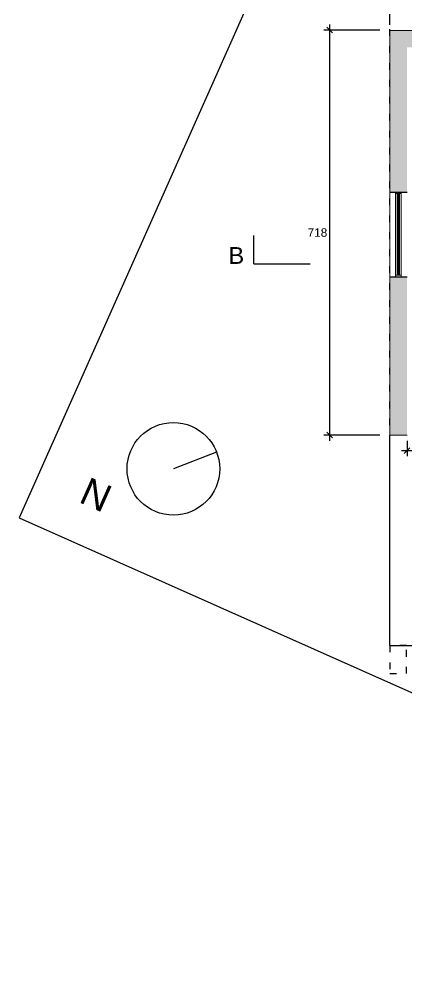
# Model space of a CAD drawing. Header units: inches. Extents: x -173 to 14008, y -3334 to 10368.
# Drawn here: x 8476 to 9163, y -1597 to 100 of the extents above; entities that cross this region are included whole.
import ezdxf

# ---------------------------------------------------------------- set-up
doc = ezdxf.new("R2010")
doc.units = ezdxf.units.IN
doc.header["$MEASUREMENT"] = 0
doc.linetypes.add('ACAD_ISO03W100', pattern=[30, 12, -18])
doc.layers.add('INFISSI', color=4, linetype='Continuous', lineweight=18)
doc.layers.add('QUOTE', color=6, linetype='Continuous', lineweight=9)
doc.styles.get("Standard").update_dxf_attribs({"font": 'Arial.ttf'})
doc.dimstyles.get("Standard").update_dxf_attribs({"dimtxt": 15, "dimasz": 10, "dimexe": 10, "dimexo": 10, "dimgap": 5, "dimtad": 2, "dimtih": 1, "dimtoh": 1, "dimdec": 0, "dimzin": 0, "dimdsep": 46, "dimtxsty": 'Standard', "dimblk": 'OBLIQUE', "dimblk1": 'OBLIQUE', "dimblk2": 'OBLIQUE', "dimcen": 0.09, "dimdle": 10, "dimadec": 0, "dimazin": 0, "dimtfac": 1, "dimtdec": 0, "dimtofl": 0, "dimtmove": 0, "dimatfit": 3, "dimldrblk": 'OBLIQUE', "dimfxl": 1, "dimtolj": 1, "dimtzin": 0, "dimarcsym": 0})

# ---------------------------------------------------------------- blocks, each defined once
blk = doc.blocks.new('_Oblique')
at = {"color": 0, "linetype": 'ByBlock', "lineweight": -2}
blk.add_line((-0.5, -0.5), (0.5, 0.5), dxfattribs=at)
blk = doc.blocks.new('*D40')
at = {"layer": 'Defpoints', "color": 0, "transparency": 16777216}
for p in [(9125.4, 80.8), (9026.5, -636.9), (9125.4, -636.9)]:
    blk.add_point(p, dxfattribs=at)
at = {"layer": 'QUOTE', "color": 0, "lineweight": -2, "transparency": 16777216}
for p, q in [((9026.5, 90.8), (9026.5, -646.9)), ((9115.4, 80.8), (9016.5, 80.8)), ((9115.4, -636.9), (9016.5, -636.9))]:
    blk.add_line(p, q, dxfattribs=at)
at = {"layer": 'QUOTE', "color": 0, "lineweight": -2, "transparency": 16777216, "xscale": 10, "yscale": 10, "zscale": 10}
for p, rotation in [((9026.5, 80.8), 90), ((9026.5, -636.9), 270)]:
    blk.add_blockref('_Oblique', p, dxfattribs=dict(at, rotation=rotation))
at = {"layer": 'QUOTE', "color": 0, "transparency": 16777216, "insert": (9005, -278.1), "char_height": 15, "attachment_point": 5}
blk.add_mtext('\\A1;718', dxfattribs=at)
blk = doc.blocks.new('*D41')
at = {"layer": 'Defpoints', "color": 0, "transparency": 16777216}
for p in [(10439.5, 188.9), (9133, 79.9), (10439.5, 79.9)]:
    blk.add_point(p, dxfattribs=at)
at = {"layer": 'QUOTE', "color": 0, "lineweight": -2, "transparency": 16777216}
for p, q in [((9123, 188.9), (10449.5, 188.9)), ((9133, 89.9), (9133, 198.9)), ((10439.5, 89.9), (10439.5, 198.9))]:
    blk.add_line(p, q, dxfattribs=at)
at = {"layer": 'QUOTE', "color": 0, "lineweight": -2, "transparency": 16777216, "xscale": 10, "yscale": 10, "zscale": 10, "rotation": 180}
blk.add_blockref('_Oblique', (9133, 188.9), dxfattribs=at)
at = {"layer": 'QUOTE', "color": 0, "lineweight": -2, "transparency": 16777216, "xscale": 10, "yscale": 10, "zscale": 10}
blk.add_blockref('_Oblique', (10439.5, 188.9), dxfattribs=at)
at = {"layer": 'QUOTE', "color": 0, "transparency": 16777216, "insert": (9786.2, 201.5), "char_height": 15, "attachment_point": 5}
blk.add_mtext('\\A1;1306', dxfattribs=at)
blk = doc.blocks.new('*D88')
at = {"layer": 'Defpoints', "color": 0, "transparency": 16777216}
for p in [(9163.7, -636.9), (9653.3, -636.8), (9653.3, -664.3)]:
    blk.add_point(p, dxfattribs=at)
at = {"layer": 'QUOTE', "color": 0, "lineweight": -2, "transparency": 16777216}
for p, q in [((9163.7, -646.9), (9163.7, -674.3)), ((9653.3, -646.8), (9653.3, -674.3)), ((9153.7, -664.3), (9663.3, -664.3))]:
    blk.add_line(p, q, dxfattribs=at)
at = {"layer": 'QUOTE', "color": 0, "lineweight": -2, "transparency": 16777216, "xscale": 10, "yscale": 10, "zscale": 10, "rotation": 180}
blk.add_blockref('_Oblique', (9163.7, -664.3), dxfattribs=at)
at = {"layer": 'QUOTE', "color": 0, "lineweight": -2, "transparency": 16777216, "xscale": 10, "yscale": 10, "zscale": 10}
blk.add_blockref('_Oblique', (9653.3, -664.3), dxfattribs=at)
at = {"layer": 'QUOTE', "color": 0, "transparency": 16777216, "insert": (9408.5, -676.9), "char_height": 15, "attachment_point": 5}
blk.add_mtext('\\A1;490', dxfattribs=at)

msp = doc.modelspace()

# ---------------------------------------------------------------- hatches: boundary and pattern name
h = msp.add_hatch(color=256)
h.dxf.hatch_style = 1
h.paths.add_polyline_path([(9659.2, 79.9), (9133, 79.9), (9133, -20.1), (9133, -206.2), (9143.6, -206.2), (9143.6, -206.2), (9153.2, -206.2), (9163.7, -206.2), (9163.7, 50), (9659.2, 50), (9659.2, 51.6)])
h.paths.add_polyline_path([(9163.7, -384.3), (9163.7, -356.2), (9133, -356.2), (9133, -636.9), (9163.7, -636.9), (9163.7, -606.7), (9163.7, -528), (9163.7, -451.8)])

# ---------------------------------------------------------------- linework, layer by layer
at = {"linetype": 'ACAD_ISO03W100'}
for p, q in [((9133.1, -1009.6), (9133.1, 229.8)), ((9793, -1009.6), (9133.1, -1009.6))]:
    msp.add_line(p, q, dxfattribs=at)
for p, q in [((9133, -206.2), (9163.7, -206.2)), ((8892, -333.5), (8892, -283.5)), ((8892, -333.5), (8992, -333.5)), ((9133, -356.2), (9163.7, -356.2)), ((9133.1, -1009.6), (9133, -636.9)), ((8826.3, -666.9), (8749.8, -696.8)), ((9133, -1009.6), (10439.5, -1009.6))]:
    msp.add_line(p, q)
msp.add_lwpolyline([(8476.5, -783.4), (10303.6, -1596.9), (11117, 230.2), (9289.9, 1043.7)], close=True)
at = {"lineweight": 18}
msp.add_lwpolyline([(9163.7, -636.9), (9133, -636.9), (9133, 79.9), (9659.2, 79.9)], dxfattribs=at)
at = {"linetype": 'ACAD_ISO03W100'}
msp.add_lwpolyline([(9163.1, -1009.6), (9133.1, -1009.6), (9133.1, -1059.6), (9163.1, -1059.6)], close=True, dxfattribs=at)
msp.add_circle((8749.8, -696.8), 82.1)
at = {"layer": 'INFISSI'}
for p, q in [((9143.6, -208.7), (9143.6, -353.7)), ((9148.3, -208.7), (9146.3, -208.7)), ((9148.3, -210.7), (9148.1, -210.7)), ((9148.1, -210.7), (9148.1, -211.9)), ((9148.6, -211.9), (9148.6, -210.7))]:
    msp.add_line(p, q, dxfattribs=at)
at = {"layer": 'INFISSI', "color": 4, "lineweight": 0}
for p, q in [((9146.3, -208.7), (9146.3, -210.7)), ((9146.3, -353.7), (9146.3, -208.7)), ((9146.3, -210.7), (9150.3, -210.7)), ((9146.3, -210.7), (9150.3, -210.7)), ((9148.1, -351.7), (9148.1, -211.9)), ((9148.6, -211.9), (9148.6, -351.7)), ((9150.3, -210.7), (9150.3, -208.7)), ((9150.3, -208.7), (9150.3, -279.1)), ((9153.2, -353.7), (9153.2, -206.2)), ((9150.3, -277.1), (9150.3, -353.7)), ((9146.3, -351.7), (9150.3, -351.7))]:
    msp.add_line(p, q, dxfattribs=at)
for points in [[(9143.6, -208.7), (9143.6, -206.2), (9153.2, -206.2), (9153.2, -208.7)], [(9143.6, -356.2), (9143.6, -353.7), (9153.2, -353.7), (9153.2, -356.2)]]:
    msp.add_lwpolyline(points, close=True, dxfattribs=at)
at = {"layer": 'INFISSI'}
for points in [[(9143.6, -206.2), (9153.2, -206.2), (9153.2, -208.7), (9143.6, -208.7)], [(9143.6, -353.7), (9153.2, -353.7), (9153.2, -356.2), (9143.6, -356.2)]]:
    msp.add_lwpolyline(points, close=True, dxfattribs=at)

# ---------------------------------------------------------------- texts
msp.add_text('B', height=29.7, rotation=360).set_placement((8847.5, -333.5))
at = {"insert": (8600, -710.1), "char_height": 49, "attachment_point": 1, "rotation": 336}
msp.add_mtext_dynamic_manual_height_columns('N', width=1.148, gutter_width=1, heights=[0], dxfattribs=at)

# ---------------------------------------------------------------- dimensions: what is measured, and where the dimension line sits
at = {"layer": 'QUOTE'}
for base, p1, p2, picture, middle in [((10439.4768, 188.9099), (9133.0112, 79.8679), (10439.4768, 79.8679), '*D41', (9786.244, 201.5122)), ((9653.3, -664.3), (9163.7, -636.9), (9653.3, -636.8), '*D88', (9408.5, -676.9))]:
    dim = msp.add_linear_dim(base=base, p1=p1, p2=p2, dimstyle='Standard', dxfattribs=at)
    dim.commit()
    dim.dimension.update_dxf_attribs({"geometry": picture, "text_midpoint": middle})
dim = msp.add_linear_dim(base=(9026.5, -636.9), p1=(9125.4, 80.8), p2=(9125.4, -636.9), angle=90, dimstyle='Standard', dxfattribs=at)
dim.commit()
dim.dimension.update_dxf_attribs({"geometry": '*D40', "text_midpoint": (9026.5, -278.1), "dimtype": 160})

doc.saveas('drawing.dxf')
